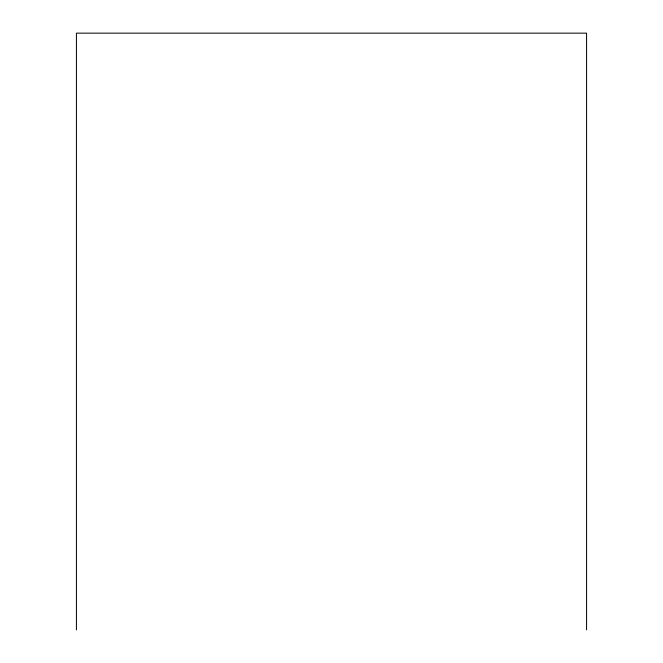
<?xml version="1.0" encoding="UTF-8"?>
<svg xmlns="http://www.w3.org/2000/svg" width="663" height="663" viewBox="0 0 663 663"><rect width="100%" height="100%" fill="white"/><g stroke="black" fill="none" stroke-linecap="round" stroke-linejoin="round"><path stroke-width="0.99" d="M586.573 629.85L586.573 33.15L76.427 33.15L76.427 629.85"/></g></svg>
